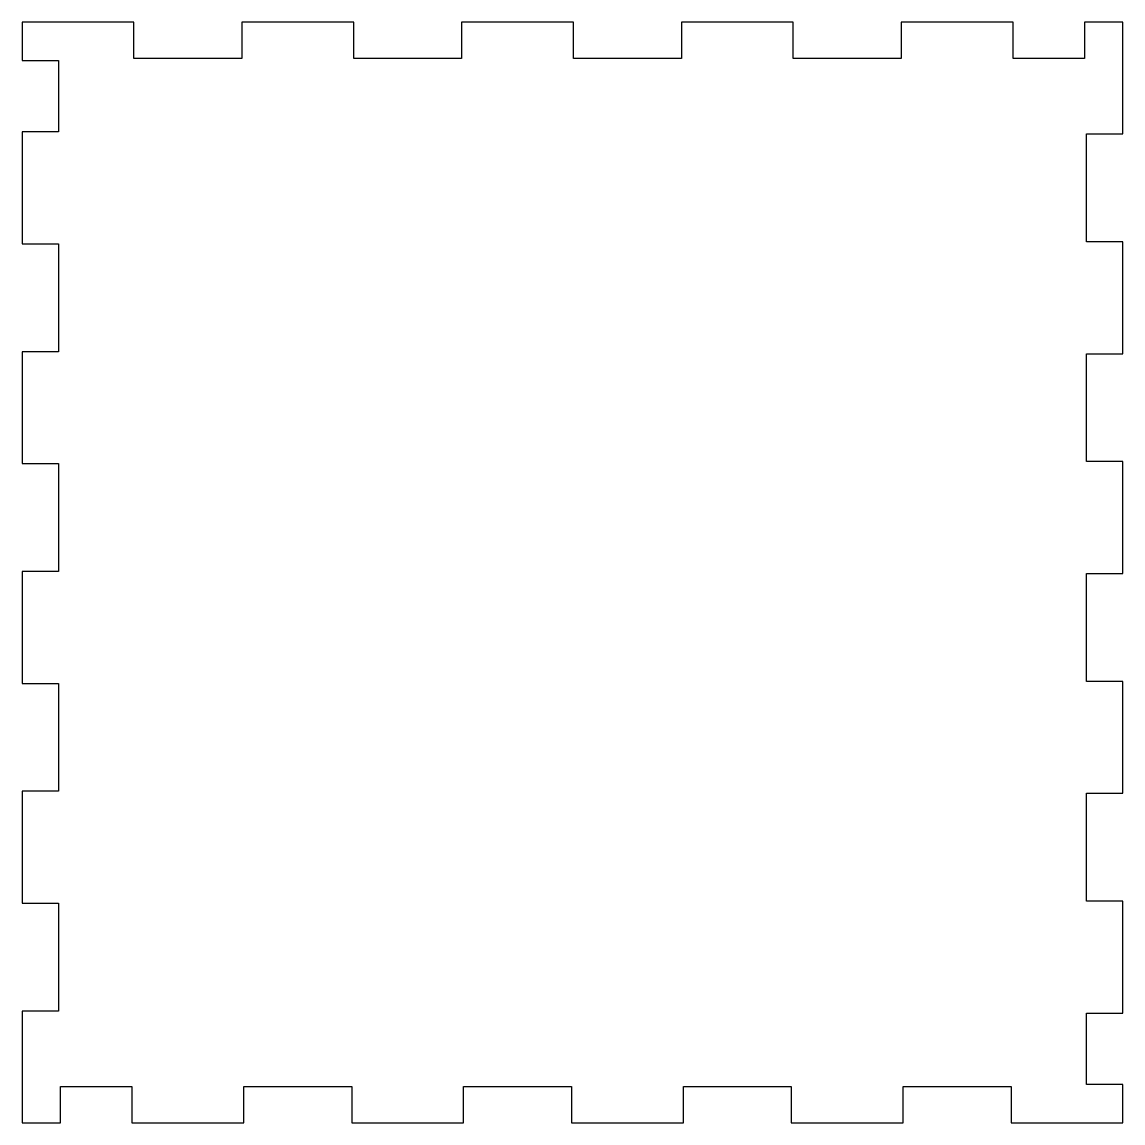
# Model space of a CAD drawing. Header units: millimetres. Extents: x -60 to 60, y -60 to 60.
import ezdxf

# ---------------------------------------------------------------- set-up
doc = ezdxf.new("R2010")
doc.units = ezdxf.units.MM

msp = doc.modelspace()

# ---------------------------------------------------------------- linework, layer by layer
msp.add_lwpolyline([(-55.89, -56.11), (-48.11, -56.11), (-48.11, -60.11), (-35.89, -60.11), (-35.89, -56.11), (-24.11, -56.11), (-24.11, -60.11), (-11.89, -60.11), (-11.89, -56.11), (-0.11, -56.11), (-0.11, -60.11), (12.11, -60.11), (12.11, -56.11), (23.89, -56.11), (23.89, -60.11), (36.11, -60.11), (36.11, -56.11), (47.89, -56.11), (47.89, -60.11), (60.11, -60.11), (60.11, -55.89), (56.11, -55.89), (56.11, -48.11), (60.11, -48.11), (60.11, -35.89), (56.11, -35.89), (56.11, -24.11), (60.11, -24.11), (60.11, -11.89), (56.11, -11.89), (56.11, -0.11), (60.11, -0.11), (60.11, 12.11), (56.11, 12.11), (56.11, 23.89), (60.11, 23.89), (60.11, 36.11), (56.11, 36.11), (56.11, 47.89), (60.11, 47.89), (60.11, 60.11), (55.89, 60.11), (55.89, 56.11), (48.11, 56.11), (48.11, 60.11), (35.89, 60.11), (35.89, 56.11), (24.11, 56.11), (24.11, 60.11), (11.89, 60.11), (11.89, 56.11), (0.11, 56.11), (0.11, 60.11), (-12.11, 60.11), (-12.11, 56.11), (-23.89, 56.11), (-23.89, 60.11), (-36.11, 60.11), (-36.11, 56.11), (-47.89, 56.11), (-47.89, 60.11), (-60.11, 60.11), (-60.11, 55.89), (-56.11, 55.89), (-56.11, 48.11), (-60.11, 48.11), (-60.11, 35.89), (-56.11, 35.89), (-56.11, 24.11), (-60.11, 24.11), (-60.11, 11.89), (-56.11, 11.89), (-56.11, 0.11), (-60.11, 0.11), (-60.11, -12.11), (-56.11, -12.11), (-56.11, -23.89), (-60.11, -23.89), (-60.11, -36.11), (-56.11, -36.11), (-56.11, -47.89), (-60.11, -47.89), (-60.11, -60.11), (-55.89, -60.11)], close=True)

doc.saveas('drawing.dxf')
